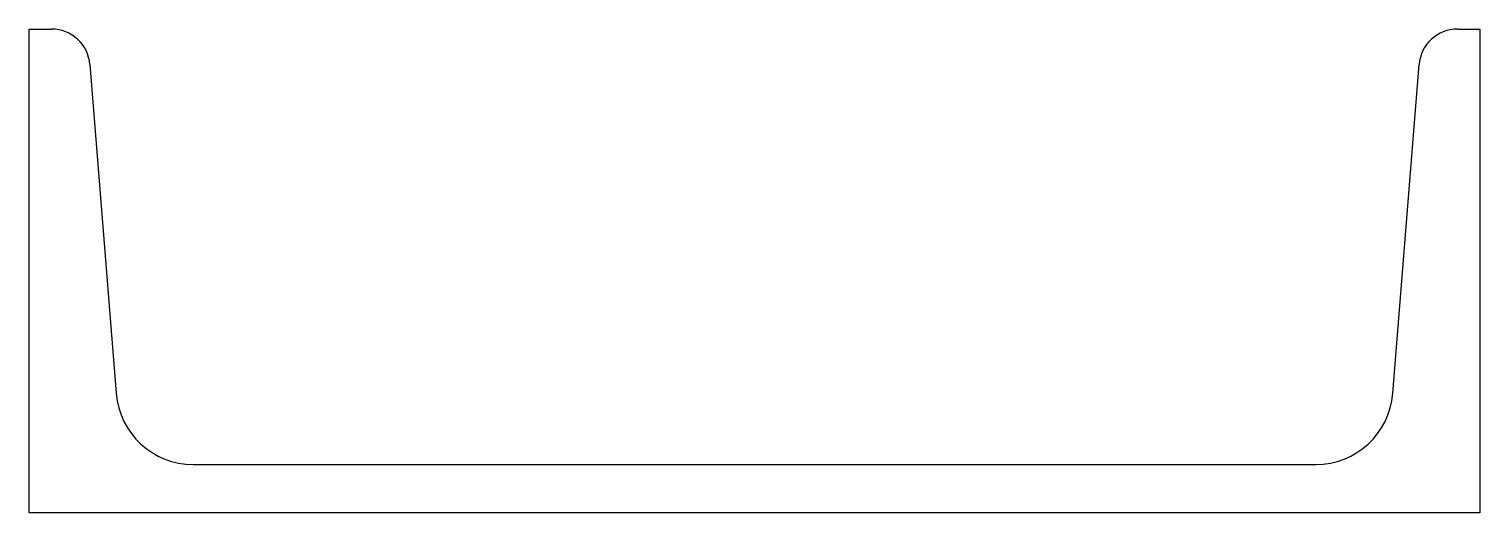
# Model space of a CAD drawing. Extents: x -150 to 150, y 0 to 100.
import ezdxf

# ---------------------------------------------------------------- set-up
doc = ezdxf.new("R2010")
doc.units = 0

msp = doc.modelspace()

# ---------------------------------------------------------------- linework, layer by layer
for p, q in [((-150, 0), (-150, 100)), ((-150, 100), (-145.38, 100)), ((145.38, 100), (150, 100)), ((150, 100), (150, 0)), ((-137.41, 92.64), (-131.98, 24.73)), ((131.98, 24.73), (137.41, 92.64)), ((-116.03, 10), (116.03, 10)), ((150, 0), (-150, 0))]:
    msp.add_line(p, q)
for centre, radius, start, end in [((-145.38, 92), 8, 4.57, 90), ((145.38, 92), 8, 90, 175.43), ((-116.03, 26), 16, 184.57, 270), ((116.03, 26), 16, 270, 355.43)]:
    msp.add_arc(centre, radius, start, end)

doc.saveas('drawing.dxf')
